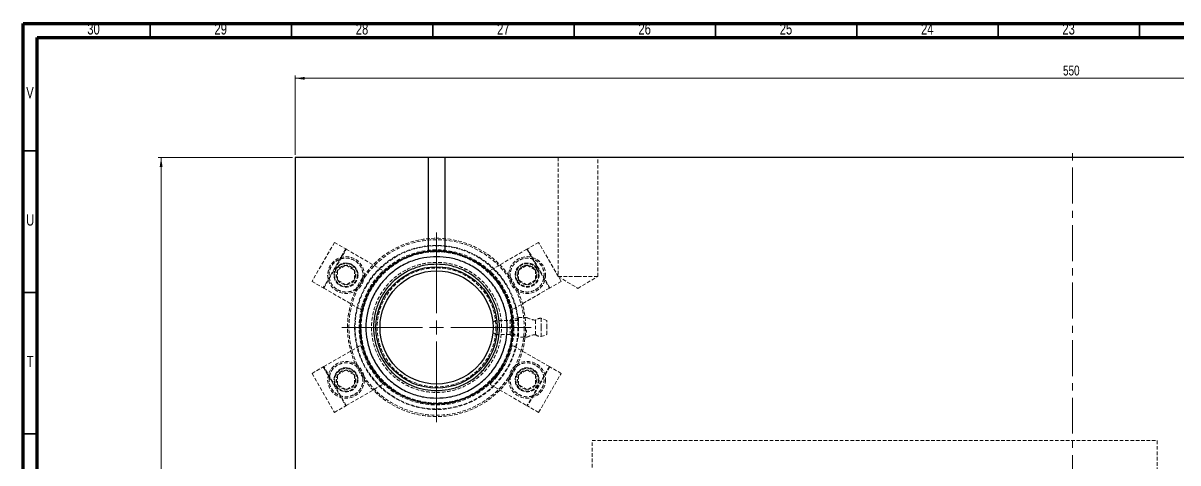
# Model space of a CAD drawing. Header units: millimetres. Extents: x 5 to 1512, y -497 to 895.
# Drawn here: x 5 to 413.6, y 739.8 to 895.1 of the extents above; entities that cross this region are included whole.
import ezdxf

# ---------------------------------------------------------------- set-up
doc = ezdxf.new("R2010")
doc.units = ezdxf.units.MM
doc.linetypes.add('CENTERX2', pattern=[20.32, 12.7, -2.54, 2.54, -2.54])
doc.linetypes.add('HIDDEN', pattern=[1.905, 1.27, -0.635])
doc.styles.add('SLDTEXTSTYLE13', font='TXT', dxfattribs={"width": 0.75})
doc.dimstyles.new('SLDDIMSTYLE0', dxfattribs={"dimtxt": 3.5, "dimasz": 3.302, "dimexe": 0, "dimexo": 0.0625, "dimgap": 0.875, "dimtad": 1, "dimrnd": 1e-09, "dimzin": 12, "dimdsep": 46, "dimtxsty": 'SLDTEXTSTYLE13', "dimsah": 1, "dimcen": 0.09, "dimadec": 0, "dimazin": 3, "dimtfac": 1, "dimtofl": 0, "dimtmove": 0, "dimatfit": 3, "dimfxl": 1, "dimfrac": 2, "dimtolj": 1, "dimtzin": 12, "dimarcsym": 0})

# ---------------------------------------------------------------- blocks, each defined once
blk = doc.blocks.new('_D_2')
at = {"color": 7, "linetype": 'Continuous', "lineweight": 18}
for p, q in [((100.29, 847.62), (52.83, 847.62)), ((53.83, 847.62), (53.83, 467.62)), ((100.29, 467.62), (52.83, 467.62))]:
    blk.add_line(p, q, dxfattribs=at)
for points in [[(53.83, 847.62), (53.32, 844.31), (54.34, 844.31)], [(53.83, 467.62), (54.34, 470.92), (53.32, 470.92)]]:
    blk.add_solid(points, dxfattribs=at)
at = {"color": 7, "linetype": 'Continuous', "lineweight": 18, "insert": (49.32, 642.51), "char_height": 3.5, "attachment_point": 1, "rotation": 90, "style": 'SLDTEXTSTYLE13'}
blk.add_mtext('380', dxfattribs=at)
blk = doc.blocks.new('_D_3')
at = {"color": 7, "linetype": 'Continuous', "lineweight": 18}
for p, q in [((101.29, 848.62), (101.29, 876.62)), ((101.29, 875.62), (651.29, 875.62)), ((651.29, 848.62), (651.29, 876.62))]:
    blk.add_line(p, q, dxfattribs=at)
for points in [[(101.29, 875.62), (104.59, 875.11), (104.59, 876.12)], [(651.29, 875.62), (647.99, 876.12), (647.99, 875.11)]]:
    blk.add_solid(points, dxfattribs=at)
at = {"color": 7, "linetype": 'Continuous', "lineweight": 18, "insert": (372.94, 880.13), "char_height": 3.5, "attachment_point": 1, "style": 'SLDTEXTSTYLE13'}
blk.add_mtext('550', dxfattribs=at)
blk = doc.blocks.new('SW_CENTERMARKSYMBOL_0')
at = {"color": 0, "linetype": 'Continuous', "lineweight": 0}
for p, q in [((0, 5), (0, 33.5)), ((-5, 0), (-33.5, 0)), ((0, 0), (-2.5, 0)), ((0, 0), (0, 2.5)), ((0, 0), (0, -2.5)), ((0, 0), (2.5, 0)), ((5, 0), (33.5, 0)), ((0, -5), (0, -33.5))]:
    blk.add_line(p, q, dxfattribs=at)

msp = doc.modelspace()

# ---------------------------------------------------------------- linework, layer by layer
at = {"color": 7, "linetype": 'Continuous', "lineweight": 70}
for p, q in [((5, 5), (5, 895)), ((5, 895), (1495, 895)), ((10, 10), (10, 890)), ((10, 890), (1490, 890))]:
    msp.add_line(p, q, dxfattribs=at)
at = {"color": 7, "linetype": 'Continuous', "lineweight": 35}
for p, q in [((50, 890), (50, 895)), ((100, 890), (100, 895)), ((150, 890), (150, 895)), ((200, 890), (200, 895)), ((250, 890), (250, 895)), ((300, 890), (300, 895)), ((350, 890), (350, 895)), ((400, 890), (400, 895)), ((10, 850), (5, 850)), ((10, 800), (5, 800)), ((10, 750), (5, 750))]:
    msp.add_line(p, q, dxfattribs=at)
at = {"color": 7, "linetype": 'Continuous', "lineweight": 25}
for p, q in [((101.291, 847.616), (101.291, 467.616)), ((148.291, 847.616), (101.291, 847.616)), ((148.291, 847.616), (148.291, 814.449)), ((154.291, 847.616), (148.291, 847.616)), ((154.291, 814.449), (154.291, 847.616)), ((598.291, 847.616), (154.291, 847.616))]:
    msp.add_line(p, q, dxfattribs=at)
at = {"color": 7, "linetype": 'HIDDEN', "lineweight": 18}
for p, q in [((194.291, 847.616), (194.291, 805.616)), ((208.291, 805.616), (208.291, 847.616)), ((115.169, 817.651), (107.219, 803.881)), ((115.169, 817.651), (119.153, 815.351)), ((187.413, 817.651), (183.429, 815.351)), ((195.363, 803.881), (187.413, 817.651)), ((119.153, 815.351), (111.203, 801.581)), ((111.376, 801.481), (119.326, 815.251)), ((119.153, 815.351), (119.326, 815.251)), ((119.326, 815.251), (132.316, 807.751)), ((183.256, 815.251), (170.266, 807.751)), ((183.256, 815.251), (191.206, 801.481)), ((191.379, 801.581), (183.429, 815.351)), ((116.248, 807.848), (119.248, 809.58)), ((119.248, 809.58), (122.248, 807.848)), ((180.334, 807.848), (183.334, 809.58)), ((183.334, 809.58), (186.334, 807.848)), ((116.248, 804.384), (116.248, 807.848)), ((122.248, 807.848), (122.248, 804.384)), ((132.016, 807.23), (132.316, 807.751)), ((170.266, 807.751), (170.566, 807.23)), ((180.334, 804.384), (180.334, 807.848)), ((186.257, 807.804), (186.798, 808.116)), ((186.334, 807.848), (186.334, 804.384)), ((194.291, 805.616), (201.291, 805.616)), ((194.291, 805.616), (201.291, 801.41)), ((201.291, 805.616), (208.291, 805.616)), ((201.291, 801.41), (208.291, 805.616)), ((107.219, 803.881), (111.203, 801.581)), ((111.376, 801.481), (124.366, 793.981)), ((119.248, 802.652), (116.248, 804.384)), ((122.248, 804.384), (119.248, 802.652)), ((191.206, 801.481), (178.216, 793.981)), ((179.87, 804.116), (180.411, 804.429)), ((183.334, 802.652), (180.334, 804.384)), ((186.334, 804.384), (183.334, 802.652)), ((195.363, 803.881), (191.379, 801.581)), ((124.366, 793.981), (124.667, 794.502)), ((177.915, 794.502), (178.216, 793.981)), ((180.291, 790.116), (172.145, 790.116)), ((177.791, 790.616), (177.291, 790.116)), ((177.291, 790.116), (177.291, 785.116)), ((177.791, 790.616), (177.791, 784.616)), ((180.291, 790.616), (177.791, 790.616)), ((180.291, 791.116), (180.291, 787.616)), ((180.291, 791.116), (182.291, 791.116)), ((186.291, 785.054), (186.291, 790.178)), ((188.291, 790.866), (188.291, 787.616)), ((190.291, 790.116), (188.291, 790.866)), ((190.291, 787.616), (190.291, 790.116)), ((172.145, 785.116), (180.291, 785.116)), ((177.291, 785.116), (177.791, 784.616)), ((177.791, 784.616), (180.291, 784.616)), ((180.291, 787.616), (180.291, 784.116)), ((180.291, 787.616), (182.291, 787.616)), ((188.291, 787.616), (188.291, 784.366)), ((188.291, 784.366), (190.291, 785.116)), ((190.291, 785.116), (190.291, 787.616)), ((111.376, 773.751), (124.366, 781.251)), ((124.667, 780.73), (124.366, 781.251)), ((177.915, 780.73), (178.216, 781.251)), ((191.206, 773.751), (178.216, 781.251)), ((182.291, 784.116), (180.291, 784.116)), ((107.219, 771.351), (111.203, 773.651)), ((111.203, 773.651), (119.153, 759.881)), ((119.326, 759.981), (111.376, 773.751)), ((116.248, 770.848), (119.248, 772.58)), ((119.248, 772.58), (122.248, 770.848)), ((180.334, 770.848), (183.334, 772.58)), ((191.206, 773.751), (183.256, 759.981)), ((183.334, 772.58), (186.334, 770.848)), ((191.379, 773.651), (183.429, 759.881)), ((195.363, 771.351), (191.379, 773.651)), ((107.219, 771.351), (115.169, 757.581)), ((116.248, 767.384), (116.248, 770.848)), ((122.248, 770.848), (122.248, 767.384)), ((180.334, 767.384), (180.334, 770.848)), ((186.334, 770.848), (186.334, 767.384)), ((187.413, 757.581), (195.363, 771.351)), ((119.248, 765.652), (116.248, 767.384)), ((122.248, 767.384), (119.248, 765.652)), ((119.326, 759.981), (132.316, 767.481)), ((132.316, 767.481), (132.016, 768.002)), ((170.266, 767.481), (170.566, 768.002)), ((170.266, 767.481), (183.256, 759.981)), ((183.334, 765.652), (180.334, 767.384)), ((186.334, 767.384), (183.334, 765.652)), ((115.169, 757.581), (119.153, 759.881)), ((187.413, 757.581), (183.429, 759.881)), ((206.291, 747.616), (406.291, 747.616)), ((206.291, 507.616), (206.291, 747.616)), ((406.291, 747.616), (406.291, 507.616))]:
    msp.add_line(p, q, dxfattribs=at)
at = {"color": 7, "linetype": 'CENTERX2', "lineweight": 18}
msp.add_line((376.291, 465.616), (376.291, 849.616), dxfattribs=at)
at = {"color": 7, "linetype": 'HIDDEN', "lineweight": 18, "flags": 128}
for points in [[(148.291, 814.449), (151.291, 814.616), (154.291, 814.449)], [(183.256, 815.251), (183.29, 815.271), (183.322, 815.289), (183.352, 815.307), (183.378, 815.322), (183.4, 815.334), (183.416, 815.343), (183.426, 815.349), (183.429, 815.351)], [(111.376, 801.481), (111.342, 801.501), (111.31, 801.52), (111.28, 801.537), (111.253, 801.552), (111.232, 801.564), (111.216, 801.574), (111.206, 801.579), (111.203, 801.581)], [(191.379, 801.581), (191.376, 801.579), (191.366, 801.574), (191.35, 801.564), (191.328, 801.552), (191.302, 801.537), (191.272, 801.52), (191.24, 801.501), (191.206, 801.481)], [(111.203, 773.651), (111.206, 773.653), (111.216, 773.659), (111.232, 773.668), (111.253, 773.68), (111.28, 773.695), (111.31, 773.713), (111.342, 773.732), (111.376, 773.751)], [(191.379, 773.651), (191.376, 773.653), (191.366, 773.659), (191.35, 773.668), (191.328, 773.68), (191.302, 773.695), (191.272, 773.713), (191.24, 773.732), (191.206, 773.751)], [(119.326, 759.981), (119.292, 759.962), (119.26, 759.943), (119.23, 759.926), (119.203, 759.911), (119.182, 759.898), (119.166, 759.889), (119.156, 759.883), (119.153, 759.881)], [(183.429, 759.881), (183.426, 759.883), (183.416, 759.889), (183.4, 759.898), (183.378, 759.911), (183.352, 759.926), (183.322, 759.943), (183.29, 759.962), (183.256, 759.981)]]:
    msp.add_lwpolyline(points, dxfattribs=at)
at = {"color": 7, "linetype": 'HIDDEN', "lineweight": 18}
for centre, radius in [((151.291, 787.616), 31.5), ((151.291, 787.616), 31), ((151.291, 787.616), 29), ((151.291, 787.616), 28.81), ((151.291, 787.616), 27.394), ((151.291, 787.616), 27.01), ((151.291, 787.616), 26.73), ((151.291, 787.616), 26.71), ((119.248, 806.116), 6.5), ((119.248, 806.116), 4.25), ((119.248, 806.116), 4.2), ((119.248, 806.116), 4), ((119.248, 806.116), 3.4), ((119.248, 806.116), 3.375), ((183.334, 806.116), 6.5), ((183.334, 806.116), 4.25), ((183.334, 806.116), 4.2), ((183.334, 806.116), 3.4), ((151.291, 787.616), 21.006), ((119.248, 769.116), 6.5), ((119.248, 769.116), 4.25), ((119.248, 769.116), 4.2), ((119.248, 769.116), 4), ((119.248, 769.116), 3.4), ((119.248, 769.116), 3.375), ((183.334, 769.116), 6.5), ((183.334, 769.116), 4.25), ((183.334, 769.116), 4.2), ((183.334, 769.116), 4), ((183.334, 769.116), 3.4), ((183.334, 769.116), 3.375)]:
    msp.add_circle(centre, radius, dxfattribs=at)
at = {"color": 7, "linetype": 'Continuous', "lineweight": 25}
for radius in [26.995, 21.449, 20.006]:
    msp.add_circle((151.291, 787.616), radius, dxfattribs=at)
for start, end in [(96.37937, 83.62063), (83.62063, 96.37937)]:
    msp.add_arc((151.291, 787.616), 27, start, end, dxfattribs=at)
at = {"color": 7, "linetype": 'HIDDEN', "lineweight": 18}
for centre, radius, start, end in [((183.334, 806.116), 4, 30, 210), ((183.334, 806.116), 3.375, 30, 210), ((151.291, 787.616), 27.5, 134.50127, 165.49873), ((151.291, 787.616), 27.5, 14.50127, 45.49873), ((183.334, 806.116), 4, 210, 30), ((183.334, 806.116), 3.375, 210, 30), ((187.024, 798.306), 8.161, 241.98043, 264.84636), ((188.291, 787.616), 3.25, 90, 127.97987), ((187.024, 776.926), 8.161, 95.15364, 117.98736), ((188.291, 787.616), 3.25, 232.02013, 270), ((151.291, 787.616), 27.5, 194.50127, 225.49873), ((151.291, 787.616), 27.5, 314.50127, 345.49873)]:
    msp.add_arc(centre, radius, start, end, dxfattribs=at)
for points, knots in [([(122.248, 811.312), (121.554, 811.62), (120.487, 812.094), (118.903, 812.145), (117.685, 811.954), (116.529, 811.511), (115.203, 810.664), (113.926, 809.189), (113.287, 807.345), (113.216, 805.773), (113.411, 804.551), (113.855, 803.401), (114.691, 802.054), (115.634, 801.367), (116.248, 800.92)], [0, 0, 0, 0, 0.1197275, 0.1841792, 0.2499994, 0.3158185, 0.3802706, 0.4999999, 0.6197284, 0.6841799, 0.7500002, 0.815819, 0.8802718, 1, 1, 1, 1]), ([(124.444, 803.116), (124.752, 803.81), (125.226, 804.877), (125.276, 806.461), (125.086, 807.681), (124.641, 808.832), (123.805, 810.178), (122.862, 810.865), (122.248, 811.312)], [0, 0, 0, 0, 0.2394564, 0.3683609, 0.4999994, 0.6316393, 0.7605433, 1, 1, 1, 1]), ([(151.291, 810.622), (149.888, 810.547), (146.997, 810.394), (142.71, 809.114), (138.587, 806.991), (134.908, 804), (132.409, 800.923), (130.828, 798.217), (129.569, 795.452), (128.55, 791.909), (128.156, 787.616), (128.55, 783.323), (129.783, 779.035), (131.919, 774.912), (134.907, 771.233), (137.984, 768.734), (140.69, 767.153), (143.455, 765.899), (146.998, 764.837), (149.888, 764.684), (151.291, 764.61)], [0, 0, 0, 0, 0.0582484, 0.1199858, 0.1842901, 0.2499588, 0.3156277, 0.3478172, 0.3800141, 0.4417516, 0.5, 0.5582483, 0.6199858, 0.6842898, 0.7499585, 0.8156273, 0.847817, 0.8800141, 0.9417516, 1, 1, 1, 1]), ([(174.297, 787.616), (174.222, 789.019), (174.069, 791.91), (172.789, 796.197), (170.666, 800.321), (167.674, 804), (164.598, 806.498), (161.892, 808.08), (159.127, 809.333), (155.584, 810.395), (152.694, 810.548), (151.291, 810.622)], [0, 0, 0, 0, 0.1164969, 0.2399718, 0.3685799, 0.4999177, 0.6312552, 0.6956343, 0.7600286, 0.8835031, 1, 1, 1, 1]), ([(180.334, 811.312), (179.72, 810.865), (178.776, 810.178), (177.941, 808.832), (177.496, 807.681), (177.305, 806.461), (177.356, 804.877), (177.83, 803.81), (178.138, 803.116)], [0, 0, 0, 0, 0.2394571, 0.3683604, 0.4999999, 0.6316386, 0.7605432, 1, 1, 1, 1]), ([(186.334, 800.92), (186.947, 801.367), (187.891, 802.054), (188.727, 803.401), (189.171, 804.551), (189.366, 805.773), (189.295, 807.345), (188.656, 809.189), (187.379, 810.664), (186.053, 811.511), (184.897, 811.954), (183.679, 812.145), (182.095, 812.094), (181.028, 811.62), (180.334, 811.312)], [0, 0, 0, 0, 0.1197286, 0.1841809, 0.2499999, 0.31582, 0.3802715, 0.4999999, 0.6197284, 0.6841805, 0.7500002, 0.8158196, 0.8802719, 1, 1, 1, 1]), ([(116.248, 800.92), (116.942, 800.612), (118.009, 800.138), (119.593, 800.088), (120.812, 800.278), (121.964, 800.723), (123.31, 801.559), (123.997, 802.503), (124.444, 803.116)], [0, 0, 0, 0, 0.2394555, 0.3683618, 0.4999991, 0.6316402, 0.7605437, 1, 1, 1, 1]), ([(178.138, 803.116), (178.585, 802.503), (179.272, 801.559), (180.618, 800.723), (181.77, 800.278), (182.989, 800.088), (184.573, 800.138), (185.64, 800.612), (186.334, 800.92)], [0, 0, 0, 0, 0.23945746, 0.36836101, 0.50000071, 0.63163963, 0.76054283, 1, 1, 1, 1]), ([(172.064, 790.044), (172.104, 790.078), (172.183, 790.147), (172.09, 790.065), (171.869, 789.878), (171.566, 789.637), (171.313, 789.48), (171.216, 789.419)], [0, 0, 0, 0, 0.2096851, 0.4174733, 0.6235536, 0.8551552, 1, 1, 1, 1]), ([(182.291, 791.116), (182.524, 791.116), (182.904, 791.116), (183.143, 791.116), (183.156, 791.116), (183.157, 791.116)], [0, 0, 0, 0, 0.5832655, 0.9487943, 1, 1, 1, 1]), ([(151.291, 764.61), (152.694, 764.685), (155.585, 764.839), (159.872, 766.118), (163.995, 768.241), (167.675, 771.233), (170.173, 774.309), (171.754, 777.015), (173.008, 779.781), (174.07, 783.323), (174.223, 786.213), (174.297, 787.616)], [0, 0, 0, 0, 0.1164968, 0.2399714, 0.3685797, 0.4999172, 0.6312547, 0.6956343, 0.7600282, 0.8835032, 1, 1, 1, 1]), ([(171.216, 785.813), (171.396, 785.695), (171.757, 785.457), (172.075, 785.179), (172.178, 785.089), (172.093, 785.165), (171.868, 785.355), (171.566, 785.595), (171.313, 785.753), (171.216, 785.813)], [0, 0, 0, 0, 0.1742361, 0.3491011, 0.5032317, 0.6338375, 0.7633761, 0.9089536, 1, 1, 1, 1]), ([(182.291, 784.116), (182.55, 784.443), (182.946, 784.942), (183.207, 785.739), (183.094, 786.486), (182.705, 787.095), (182.395, 787.485), (182.291, 787.616)], [0, 0, 0, 0, 0.3059341, 0.4679067, 0.6311016, 0.8764831, 1, 1, 1, 1]), ([(183.157, 784.116), (183.16, 784.116), (183.179, 784.116), (182.991, 784.116), (182.57, 784.116), (182.291, 784.116)], [0, 0, 0, 0, 0.0424782, 0.3675464, 1, 1, 1, 1]), ([(116.248, 774.312), (115.634, 773.866), (114.691, 773.178), (113.855, 771.832), (113.411, 770.681), (113.216, 769.459), (113.287, 767.887), (113.926, 766.044), (115.203, 764.568), (116.529, 763.721), (117.685, 763.278), (118.903, 763.088), (120.487, 763.138), (121.554, 763.612), (122.248, 763.92)], [0, 0, 0, 0, 0.11972841, 0.18418058, 0.25000011, 0.31581993, 0.38027185, 0.50000037, 0.61972956, 0.6841813, 0.75000051, 0.81582066, 0.88027223, 1, 1, 1, 1]), ([(124.444, 772.116), (123.997, 772.73), (123.31, 773.674), (121.964, 774.509), (120.812, 774.955), (119.593, 775.145), (118.009, 775.094), (116.942, 774.62), (116.248, 774.312)], [0, 0, 0, 0, 0.2394561, 0.3683599, 0.500001, 0.6316382, 0.7605444, 1, 1, 1, 1]), ([(186.334, 774.312), (185.64, 774.62), (184.573, 775.094), (182.989, 775.145), (181.77, 774.955), (180.618, 774.509), (179.272, 773.674), (178.585, 772.73), (178.138, 772.116)], [0, 0, 0, 0, 0.2394573, 0.3683604, 0.4999992, 0.6316388, 0.7605427, 1, 1, 1, 1]), ([(180.334, 763.92), (181.028, 763.612), (182.095, 763.138), (183.679, 763.088), (184.897, 763.278), (186.053, 763.721), (187.379, 764.568), (188.656, 766.044), (189.295, 767.887), (189.366, 769.459), (189.171, 770.681), (188.727, 771.832), (187.891, 773.178), (186.947, 773.866), (186.334, 774.312)], [0, 0, 0, 0, 0.1197283, 0.1841806, 0.2499999, 0.3158197, 0.3802714, 0.4999999, 0.6197282, 0.6841801, 0.7499998, 0.8158195, 0.8802712, 1, 1, 1, 1]), ([(122.248, 763.92), (122.862, 764.367), (123.805, 765.054), (124.641, 766.4), (125.086, 767.552), (125.276, 768.771), (125.226, 770.355), (124.752, 771.422), (124.444, 772.116)], [0, 0, 0, 0, 0.2394563, 0.3683604, 0.5000003, 0.6316397, 0.7605434, 1, 1, 1, 1]), ([(178.138, 772.116), (177.83, 771.422), (177.356, 770.355), (177.305, 768.771), (177.496, 767.552), (177.941, 766.4), (178.776, 765.054), (179.72, 764.367), (180.334, 763.92)], [0, 0, 0, 0, 0.2394569, 0.3683608, 0.5000003, 0.6316399, 0.7605433, 1, 1, 1, 1])]:
    msp.add_open_spline(points, degree=3, knots=knots, dxfattribs=at)
at = {"color": 7, "linetype": 'Continuous', "lineweight": 25}
for points, knots in [([(151.291, 812.611), (149.767, 812.53), (146.627, 812.364), (142.778, 811.211), (139.774, 809.849), (136.834, 808.13), (133.49, 805.417), (130.776, 802.073), (129.059, 799.134), (127.691, 796.129), (126.584, 792.28), (126.156, 787.616), (126.584, 782.952), (127.691, 779.103), (129.059, 776.099), (130.776, 773.159), (133.49, 769.815), (136.834, 767.102), (139.773, 765.383), (142.778, 764.022), (146.627, 762.868), (149.767, 762.702), (151.291, 762.621)], [0, 0, 0, 0, 0.05823873, 0.11996618, 0.15215091, 0.18434211, 0.25000009, 0.31565779, 0.34784254, 0.38003388, 0.44176126, 0.49999996, 0.55823884, 0.61996604, 0.65215076, 0.68434221, 0.74999991, 0.81565795, 0.8478426, 0.88003377, 0.94176128, 1, 1, 1, 1]), ([(151.291, 809.932), (149.93, 809.859), (147.127, 809.711), (143.691, 808.681), (141.008, 807.465), (138.384, 805.931), (135.399, 803.508), (132.5, 799.939), (130.428, 795.94), (129.233, 791.781), (128.851, 787.616), (129.232, 783.452), (130.221, 780.016), (131.443, 777.333), (132.976, 774.709), (135.399, 771.725), (138.968, 768.823), (142.967, 766.764), (147.126, 765.522), (149.93, 765.373), (151.291, 765.301)], [0, 0, 0, 0, 0.0582486, 0.1199858, 0.152183, 0.1843725, 0.2500414, 0.31571, 0.3800142, 0.4417515, 0.5, 0.5582484, 0.6199859, 0.6521829, 0.6843725, 0.7500413, 0.8157101, 0.8800142, 0.9417514, 1, 1, 1, 1]), ([(176.286, 787.616), (176.205, 789.14), (176.039, 792.28), (174.886, 796.129), (173.524, 799.133), (171.805, 802.073), (169.092, 805.417), (165.748, 808.13), (162.808, 809.849), (159.804, 811.211), (155.955, 812.364), (152.815, 812.53), (151.291, 812.611)], [0, 0, 0, 0, 0.1164775, 0.2399321, 0.3043012, 0.3686843, 0.5, 0.6313157, 0.6956852, 0.7600679, 0.8835225, 1, 1, 1, 1]), ([(173.606, 787.616), (173.534, 788.977), (173.386, 791.78), (172.356, 795.217), (171.14, 797.899), (169.606, 800.523), (167.183, 803.508), (163.614, 806.41), (159.615, 808.469), (155.456, 809.71), (152.652, 809.859), (151.291, 809.932)], [0, 0, 0, 0, 0.1164969, 0.2399716, 0.3043661, 0.3687451, 0.5000826, 0.6314201, 0.7600284, 0.8835035, 1, 1, 1, 1]), ([(151.291, 762.621), (152.815, 762.702), (155.955, 762.868), (159.804, 764.022), (162.808, 765.383), (165.748, 767.102), (169.092, 769.815), (171.805, 773.159), (173.524, 776.099), (174.885, 779.103), (176.039, 782.952), (176.205, 786.092), (176.286, 787.616)], [0, 0, 0, 0, 0.1164775, 0.2399321, 0.3043012, 0.3686841, 0.4999999, 0.6313156, 0.6956851, 0.7600679, 0.8835221, 1, 1, 1, 1]), ([(151.291, 765.301), (152.652, 765.373), (155.455, 765.521), (158.891, 766.551), (161.574, 767.767), (164.198, 769.301), (167.183, 771.724), (170.084, 775.293), (172.143, 779.292), (173.385, 783.451), (173.534, 786.255), (173.606, 787.616)], [0, 0, 0, 0, 0.1164965, 0.2399715, 0.3043659, 0.3687449, 0.5000823, 0.6314201, 0.7600281, 0.8835031, 1, 1, 1, 1])]:
    msp.add_open_spline(points, degree=3, knots=knots, dxfattribs=at)

# ---------------------------------------------------------------- block references
at = {"color": 7, "linetype": 'Continuous', "lineweight": 0}
msp.add_blockref('SW_CENTERMARKSYMBOL_0', (151.291, 787.616), dxfattribs=at)

# ---------------------------------------------------------------- texts
at = {"color": 7, "linetype": 'Continuous', "lineweight": 0, "attachment_point": 2, "style": 'SLDTEXTSTYLE13'}
for s, insert, char_height in [('30', (29.92, 895.06), 3.9688), ('29', (74.92, 895.06), 3.9688), ('28', (124.92, 895.06), 3.9688), ('27', (174.92, 895.06), 3.9688), ('26', (224.92, 895.06), 3.9688), ('25', (274.92, 895.06), 3.9688), ('24', (324.92, 895.06), 3.9688), ('23', (374.92, 895.06), 3.9688), ('V', (7.439, 872.56), 3.969), ('U', (7.506, 827.56), 3.969), ('T', (7.488, 777.56), 3.969)]:
    msp.add_mtext(s, dxfattribs=dict(at, insert=insert, char_height=char_height))

# ---------------------------------------------------------------- dimensions: what is measured, and where the dimension line sits
at = {"color": 7, "linetype": 'Continuous', "lineweight": 18}
dim = msp.add_linear_dim(base=(651.291, 875.616), p1=(101.291, 847.616), p2=(651.291, 847.616), dimstyle='SLDDIMSTYLE0', dxfattribs=at)
dim.commit()
dim.dimension.update_dxf_attribs({"geometry": '_D_3', "text_midpoint": (376.816, 875.616), "dimtype": 160})
dim = msp.add_linear_dim(base=(53.831, 467.616), p1=(101.291, 847.616), p2=(101.291, 467.616), angle=90, dimstyle='SLDDIMSTYLE0', dxfattribs=at)
dim.commit()
dim.dimension.update_dxf_attribs({"geometry": '_D_2', "text_midpoint": (53.831, 646.394), "dimtype": 160})

doc.saveas('drawing.dxf')
